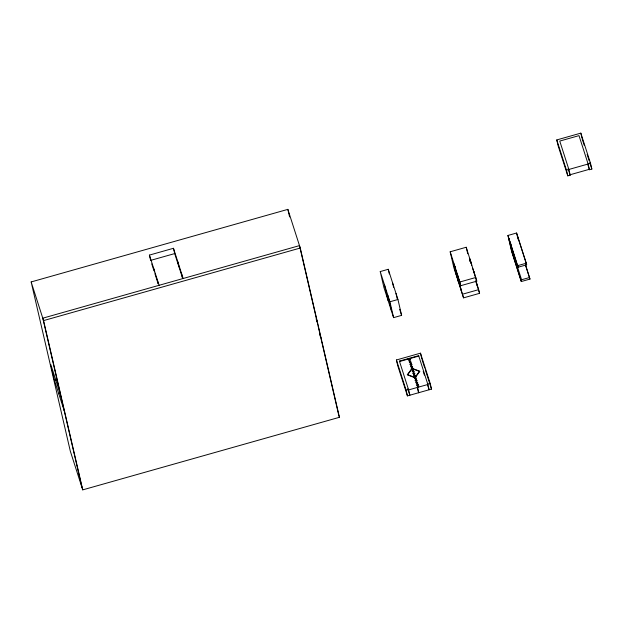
<?xml version="1.0" encoding="UTF-8"?>
<svg xmlns="http://www.w3.org/2000/svg" width="623" height="623" viewBox="0 0 623 623"><rect width="100%" height="100%" fill="white"/><g stroke="black" fill="none" stroke-linecap="round" stroke-linejoin="round"><path stroke-width="0.93" d="M456.893 276.41C456.573 274.439 457.095 277.803 456.916 276.519M475.917 280.841L479.593 293.324L463.551 297.856L456.768 275.709M456.807 276.082L454.105 265.39L454.377 266.005M469.991 260.406L470.147 261.232L470.085 260.803M31.15 281.939L287.857 209.367L300.263 248.032L339.449 417.293L82.742 489.865L70.329 451.208L31.15 281.939L43.563 320.596L82.742 489.865M173.474 248.289L174.697 253.584L150.634 260.383L149.411 255.095L173.474 248.289L183.17 278.497M589.444 169.729L588.12 164.02L579.008 135.627L559.75 141.071L568.869 169.456L570.193 175.172L567.787 175.85L558.083 145.65L556.767 139.934L580.831 133.135L590.526 163.335L591.85 169.051L589.444 169.729L587.878 164.729M567.787 175.85L566.463 170.141L590.526 163.335M43.563 320.596L300.263 248.032M570.092 174.752L589.342 169.308M380.225 271.566L388.246 269.292L397.949 299.499L401.617 315.37L393.596 317.637L383.9 287.429L380.225 271.566L389.92 301.766L393.596 317.637M463.551 297.856L453.848 267.656L450.18 251.785L466.222 247.253L476.774 281.16L460.732 285.692L453.731 263.833L454.346 265.92M525.485 264.674L529.971 279.081L521.303 281.534L511.608 251.326L507.94 235.455L516.599 233.01L526.295 263.21L526.661 264.798L518.001 267.251L508.882 238.858L509.528 238.679M64.216 410.752L54.52 380.544L56.296 380.046M521.303 281.534L511.826 251.552L512.464 251.373L510.315 242.067M58.78 393.837L60.563 393.331M389.92 301.766L397.949 299.499M460.732 285.692L459.875 281.993L475.917 277.453M518.001 267.251L517.635 265.663L526.295 263.21M462.694 294.157L478.737 289.625M520.937 279.945L529.605 277.492M396.415 359.977L420.486 353.171L430.182 383.379L431.505 389.087L407.434 395.893L397.739 365.685L396.415 359.977L406.118 390.177L407.434 395.893M399.405 361.106L418.656 355.663L427.876 384.477L408.618 389.92L399.405 361.106L399.507 361.527L418.757 356.083L418.656 355.663M406.118 390.177L408.524 389.5L409.841 395.208L407.761 388.729M430.182 383.379L427.775 384.056L429.099 389.764L427.627 385.185M408.462 358.996L410.355 359.432L409.031 360.772L410.923 361.208L409.607 362.547L411.492 362.983L410.175 364.323L412.06 364.751L410.744 366.098L412.628 366.526L411.312 367.866L413.205 368.302L411.881 369.641L413.773 370.078L412.449 371.417L414.342 371.853L413.026 373.193L414.91 373.629L413.594 374.968L415.479 375.404L414.163 376.744L416.047 377.172L414.731 378.519L416.623 378.948L415.3 380.287L417.192 380.723L415.868 382.063L417.76 382.499L416.437 383.838L418.329 384.274L417.013 385.614L418.897 386.05L417.581 387.389L418.804 392.677M408.19 359.074L410.082 359.51L408.766 360.849L410.65 361.285L409.334 362.625L411.219 363.053L409.903 364.4L411.795 364.829L410.471 366.168L412.364 366.604L411.04 367.944L412.932 368.38L411.608 369.719L413.501 370.155L412.185 371.495L414.069 371.931L412.753 373.27L414.638 373.707L413.322 375.046L415.206 375.474L413.89 376.822L415.782 377.25L414.459 378.589L416.351 379.025L415.027 380.365L416.919 380.801L415.596 382.14L417.488 382.577L416.172 383.916L418.056 384.352L416.74 385.692L418.625 386.128L417.309 387.467L418.531 392.755M456.2 273.847L456.238 274.408L456.083 273.45M454.214 266.371L453.715 264.728M470.147 260.858C470.692 261.979 469.641 258.864 470.381 261.294M454.728 267.018L454.517 266.146M454.845 268.98L454.393 267.719L454.891 269.167M454.12 266.06L453.84 265.141M455.179 270.265L455.405 271.457M470.591 261.933L470.957 263.038L470.653 261.917M582.155 138.843L584.21 145.252M587.146 154.403L589.202 160.812M589.794 162.642L591.85 169.051M568.129 168.763L570.193 175.172M556.767 139.934L566.463 170.141M526.661 264.798L517.549 236.405L518.336 239.8M525.563 265.351L529.971 279.081M518.056 265.234L518.64 267.065M507.94 235.455L517.635 265.663M512.464 251.373L521.583 279.766M472.639 268.272L474.835 275.117L473.978 271.418M475.115 275.981L476.774 281.16M475.614 280.942L477.358 286.378M479.593 293.324L476.797 283.582M450.18 251.785L459.875 281.993M422.098 359.798L424.746 368.037M425.33 369.867L431.505 389.087M423.219 371.448L424.395 375.116M399.678 309.327L401.617 315.37M316.134 318.859L317.247 322.309L299.492 245.61L42.785 318.182L81.971 487.451M319.809 334.73L320.915 338.18L318.096 325.977M338.671 414.879L339.449 417.293M174.697 253.584L182.453 277.741L181.231 272.453M149.411 255.095L159.106 285.303M151.771 263.926L153.764 270.133M154.901 273.676L158.102 283.644M60.54 394.881L50.845 364.681L54.52 380.544M454.066 265.484L453.373 262.922L454.081 265.647M469.991 260.702L470.131 261.169M469.423 258.755L469.672 259.643M469.446 258.927L469.571 259.339M470.458 261.216L470.108 259.846L470.529 261.426M457.866 279.221L457.734 278.707M455.569 269.603L454.86 266.73L455.499 269.385M455.39 271.426L455.265 270.553M454.86 267.415L454.214 264.845L454.549 266.208M470.863 262.742L470.669 262.003M471.728 265.25L471.393 263.7L471.666 265.071M580.831 133.135L581.968 138.033M516.599 233.01L517.682 237.674M508.882 238.858L511.826 251.552M470.49 260.539L471.128 263.319M466.222 247.253L467.733 253.787M457.936 275.95L458.793 279.649M460.755 288.114L461.612 291.821M454.447 265.079L455.304 268.778M457.259 277.243L458.115 280.942M420.486 353.171L421.81 358.887M396.002 293.456L397.303 299.056M392.513 282.585L393.596 287.25M388.246 269.292L389.328 273.964M387.981 295.723L391.657 311.593M384.492 284.851L388.168 300.722M317.457 323.228L317.878 325.058M321.133 339.099L321.554 340.929M321.764 341.848L338.453 413.945M287.857 209.367L289.602 216.936M177.742 261.582L178.965 266.87M157.167 279.26L158.187 283.667M153.679 268.388L154.488 271.908M457.96 279.61L458.481 281.736L457.671 278.528M412.037 368.333L407.271 374.82L415.082 377.795L419.886 371.253L412.037 368.333M412.153 368.668L407.722 374.688L414.973 377.452L419.427 371.378L412.153 368.668M469.602 258.833C469.181 257.244 469.944 260.359 469.602 258.833M469.734 258.864L469.882 259.48L469.734 258.864"/></g></svg>
